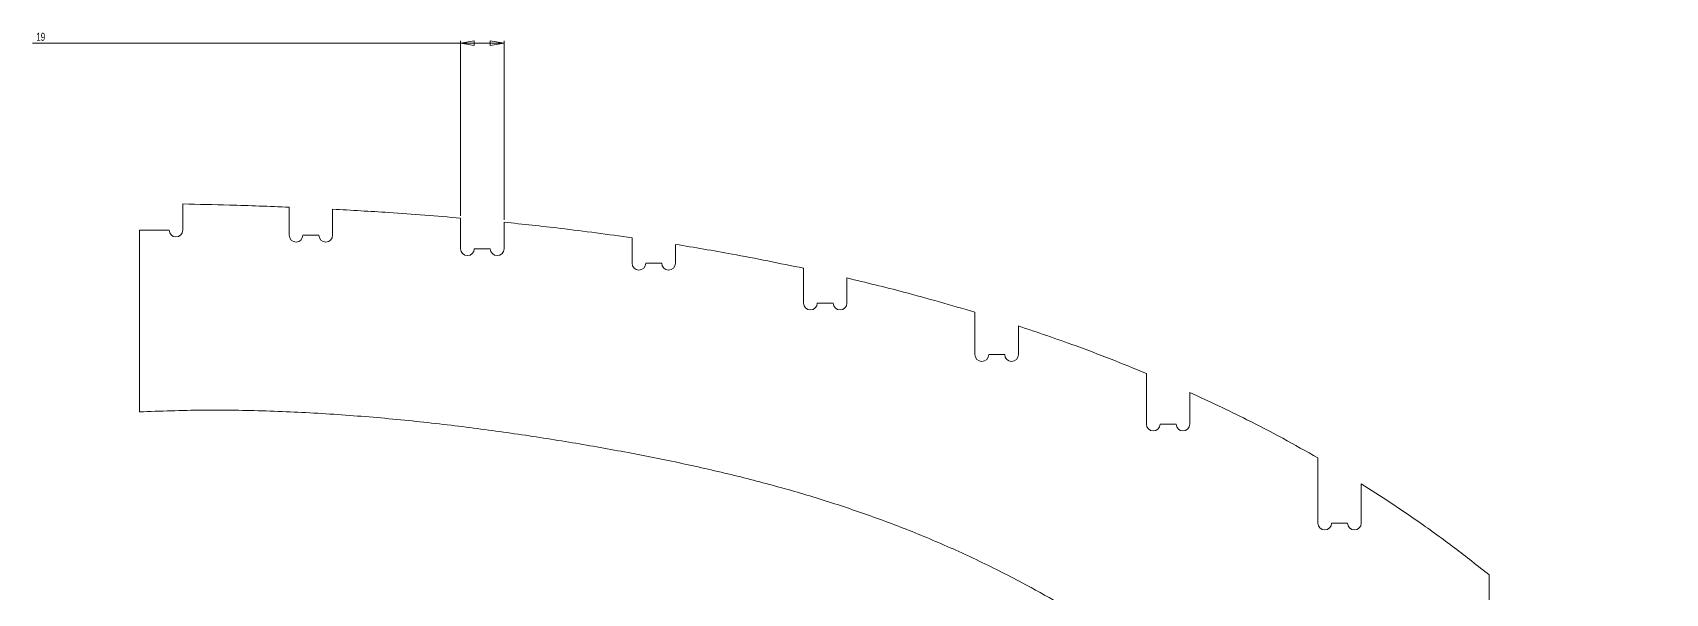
# Model space of a CAD drawing. Header units: millimetres. Extents: x -1072 to 1309, y -2665 to 2883.
# Drawn here: x -818 to -103, y 1650 to 1896 of the extents above; entities that cross this region are included whole.
import ezdxf

# ---------------------------------------------------------------- set-up
doc = ezdxf.new("R2010")
doc.units = ezdxf.units.MM
doc.styles.add('SLDTEXTSTYLE0', font='TXT', dxfattribs={"width": 0.75})
doc.dimstyles.new('SLDDIMSTYLE0', dxfattribs={"dimtxt": 3.5, "dimasz": 6, "dimexe": 0, "dimexo": 0.0625, "dimgap": 0.875, "dimtad": 1, "dimtoh": 1, "dimrnd": 1e-09, "dimzin": 12, "dimdsep": 46, "dimtxsty": 'SLDTEXTSTYLE0', "dimblk1": 'CLOSED', "dimblk2": 'CLOSED', "dimsah": 1, "dimcen": 0.09, "dimadec": 0, "dimazin": 0, "dimtfac": 1, "dimtofl": 0, "dimtmove": 0, "dimatfit": 3, "dimldrblk": 'CLOSED', "dimfxl": 1, "dimtolj": 1, "dimtzin": 12, "dimarcsym": 0})

# ---------------------------------------------------------------- blocks, each defined once
blk = doc.blocks.new('_CLOSED')
at = {"color": 0, "linetype": 'ByBlock', "lineweight": -2}
for p, q in [((-1, 0.166667), (0, 0)), ((-1, 0.166667), (-1, -0.166667)), ((0, 0), (-1, -0.166667)), ((0, 0), (-1, 0))]:
    blk.add_line(p, q, dxfattribs=at)
blk = doc.blocks.new('*D2')
at = {"color": 7, "linetype": 'Continuous', "lineweight": 0}
for p, q in [((-630.47, 1890.99), (-817.67, 1890.99)), ((-630.47, 1815.47), (-630.47, 1891.99)), ((-611.47, 1890.99), (-630.47, 1890.99)), ((-611.47, 1813.68), (-611.47, 1891.99))]:
    blk.add_line(p, q, dxfattribs=at)
at = {"color": 7, "linetype": 'Continuous', "lineweight": 0, "xscale": 6, "yscale": 6, "rotation": 180}
blk.add_blockref('_CLOSED', (-630.47, 1890.99, 280.05), dxfattribs=at)
at = {"color": 7, "linetype": 'Continuous', "lineweight": 0, "xscale": 6, "yscale": 6}
blk.add_blockref('_CLOSED', (-611.47, 1890.99, 280.05), dxfattribs=at)
at = {"color": 7, "linetype": 'Continuous', "lineweight": 0, "insert": (-816.09, 1895.5), "char_height": 3.5, "attachment_point": 1, "style": 'SLDTEXTSTYLE0'}
blk.add_mtext('19', dxfattribs=at)

msp = doc.modelspace()

# ---------------------------------------------------------------- linework, layer by layer
at = {"color": 7, "linetype": 'Continuous', "lineweight": 15}
for p, q in [((-751.971, 1809.256), (-751.971, 1820.638)), ((-705.471, 1819.258), (-705.471, 1806.958)), ((-686.471, 1806.958), (-686.471, 1818.363)), ((-630.471, 1814.469), (-630.471, 1801.079)), ((-770.971, 1809.256), (-770.971, 1729.752)), ((-770.971, 1809.256), (-757.971, 1809.256)), ((-699.471, 1806.958), (-692.471, 1806.958)), ((-611.471, 1801.079), (-611.471, 1812.682)), ((-624.471, 1801.079), (-617.471, 1801.079)), ((-555.471, 1805.864), (-555.471, 1794.759)), ((-536.471, 1794.759), (-536.471, 1802.976)), ((-549.471, 1794.759), (-542.471, 1794.759)), ((-480.471, 1792.54), (-480.471, 1777.315)), ((-461.471, 1777.315), (-461.471, 1788.283)), ((-474.471, 1777.315), (-467.471, 1777.315)), ((-405.471, 1773.312), (-405.471, 1754.765)), ((-386.471, 1754.765), (-386.471, 1767.319)), ((-399.471, 1754.765), (-392.471, 1754.765)), ((-330.471, 1746.511), (-330.471, 1724.386)), ((-311.471, 1724.386), (-311.471, 1738.247)), ((-324.471, 1724.386), (-317.471, 1724.386)), ((-255.471, 1709.617), (-255.471, 1681.103)), ((-236.471, 1681.103), (-236.471, 1698.224)), ((-249.471, 1681.103), (-242.471, 1681.103)), ((-180.471, 1658.417), (-180.471, 1620.515))]:
    msp.add_line(p, q, dxfattribs=at)
for centre in [(-754.971, 1809.256), (-702.471, 1806.958), (-689.471, 1806.958), (-627.471, 1801.079), (-614.471, 1801.079), (-552.471, 1794.759), (-539.471, 1794.759), (-477.471, 1777.315), (-464.471, 1777.315), (-402.471, 1754.765), (-389.471, 1754.765), (-327.471, 1724.386), (-314.471, 1724.386), (-252.471, 1681.103), (-239.471, 1681.103)]:
    msp.add_arc(centre, 3, 180, 0, dxfattribs=at)
for points, knots in [([(-705.471, 1819.258), (-714.172, 1819.59), (-729.668, 1820.182), (-745.172, 1820.499), (-751.971, 1820.638)], [0, 0, 0, 0, 0.561476, 1, 1, 1, 1]), ([(-630.471, 1814.469), (-640.933, 1815.328), (-659.584, 1816.859), (-678.268, 1817.904), (-686.471, 1818.363)], [0, 0, 0, 0, 0.5609306, 1, 1, 1, 1]), ([(-555.471, 1805.864), (-565.909, 1807.297), (-584.542, 1809.854), (-603.245, 1811.818), (-611.471, 1812.682)], [0, 0, 0, 0, 0.5602038, 1, 1, 1, 1]), ([(-480.471, 1792.54), (-490.882, 1794.682), (-509.485, 1798.508), (-528.221, 1801.61), (-536.471, 1802.976)], [0, 0, 0, 0, 0.5596524, 1, 1, 1, 1]), ([(-405.471, 1773.312), (-415.849, 1776.341), (-434.402, 1781.758), (-453.191, 1786.287), (-461.471, 1788.283)], [0, 0, 0, 0, 0.5593107, 1, 1, 1, 1]), ([(-330.471, 1746.511), (-335.622, 1748.621), (-345.931, 1752.842), (-364.564, 1759.892), (-378.157, 1764.501), (-386.471, 1767.319)], [0, 0, 0, 0, 0.27943032, 0.55929032, 1, 1, 1, 1]), ([(-255.471, 1709.617), (-260.584, 1712.499), (-270.811, 1718.264), (-289.418, 1727.952), (-303.104, 1734.341), (-311.471, 1738.247)], [0, 0, 0, 0, 0.2798555, 0.5597662, 1, 1, 1, 1]), ([(-770.971, 1729.752), (-761.756, 1730.075), (-743.271, 1730.723), (-715.496, 1730.27), (-687.757, 1728.938), (-660.239, 1726.732), (-633.294, 1723.82), (-607.101, 1720.325), (-581.837, 1716.372), (-557.456, 1712.057), (-533.831, 1707.341), (-510.916, 1702.116), (-488.61, 1696.278), (-466.961, 1689.767), (-445.855, 1682.489), (-425.177, 1674.346), (-404.814, 1665.246), (-386.145, 1655.845), (-369.016, 1646.319), (-353.293, 1636.83), (-337.513, 1626.548), (-321.619, 1615.429), (-305.658, 1603.504), (-289.575, 1590.745), (-273.314, 1577.121), (-256.732, 1562.519), (-239.775, 1546.894), (-222.392, 1530.204), (-204.528, 1512.407), (-186.132, 1493.459), (-168.597, 1474.853), (-151.927, 1456.744), (-136.153, 1439.275), (-119.924, 1421.008), (-109.024, 1408.5), (-103.471, 1402.128)], [0, 0, 0, 0, 0.0355717, 0.0713499, 0.1071338, 0.142707, 0.1778405, 0.2116878, 0.2446469, 0.2764916, 0.3072128, 0.3375822, 0.3671596, 0.3961531, 0.4247815, 0.4532733, 0.4818657, 0.5108027, 0.5338919, 0.5574655, 0.5816436, 0.606545, 0.6322875, 0.6585007, 0.6857442, 0.7141232, 0.7437407, 0.7746976, 0.807093, 0.8410235, 0.8765846, 0.9057304, 0.9359854, 0.9673939, 1, 1, 1, 1]), ([(-180.471, 1658.417), (-185.523, 1662.411), (-195.611, 1670.386), (-210.127, 1680.85), (-223.738, 1690.139), (-232.229, 1695.53), (-236.471, 1698.224)], [0, 0, 0, 0, 0.2810093, 0.5610988, 0.7806965, 1, 1, 1, 1])]:
    msp.add_open_spline(points, degree=3, knots=knots, dxfattribs=at)

# ---------------------------------------------------------------- dimensions: what is measured, and where the dimension line sits
at = {"color": 7, "linetype": 'Continuous', "lineweight": 0}
dim = msp.add_linear_dim(base=(-630.471, 1890.992), p1=(-611.471, 1812.682), p2=(-630.471, 1814.469), dimstyle='SLDDIMSTYLE0', dxfattribs=at)
dim.commit()
dim.dimension.update_dxf_attribs({"geometry": '*D2', "text_midpoint": (-813.507, 1890.992), "dimtype": 160})

doc.saveas('drawing.dxf')
